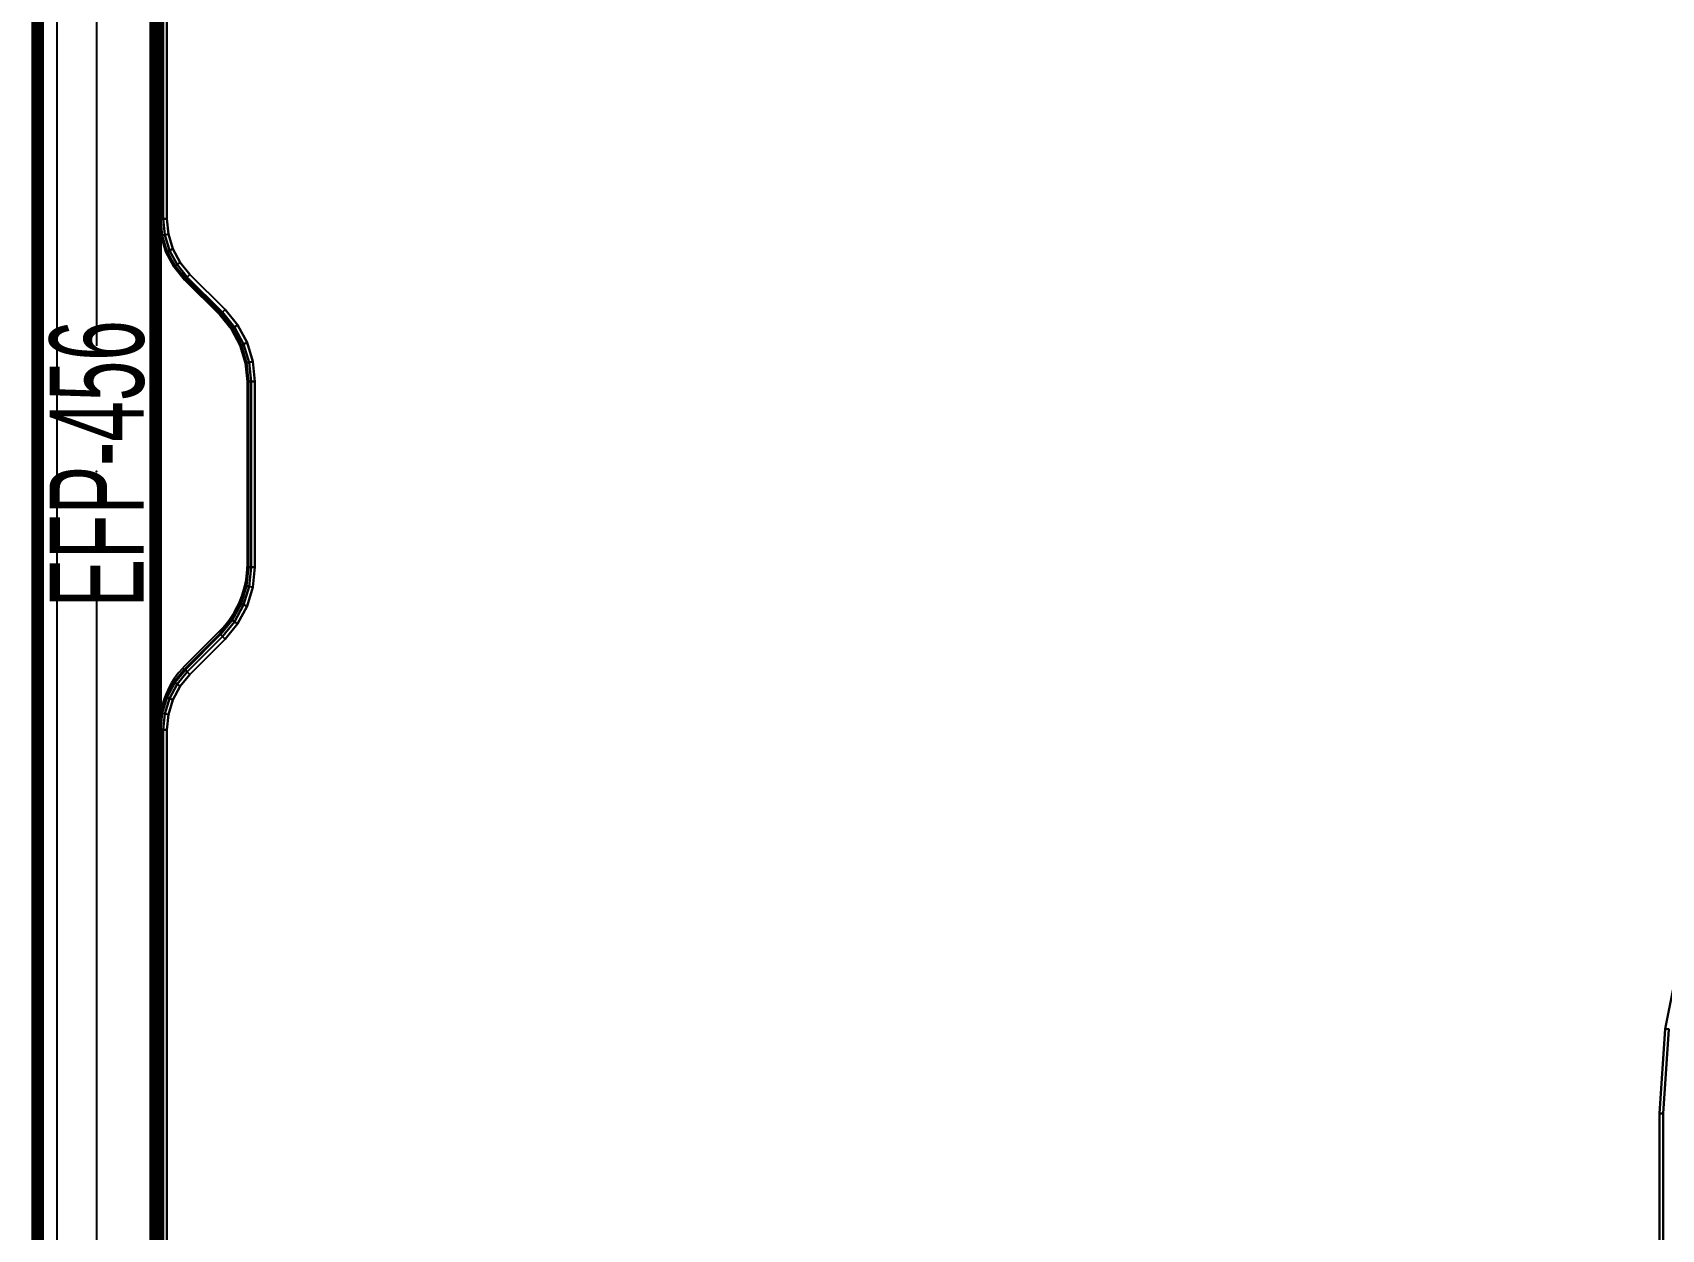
# Model space of a CAD drawing. Extents: x -170 to 1783, y -20 to 1205.
# Drawn here: x 20.61 to 46.54, y 942.34 to 961.39 of the extents above; entities that cross this region are included whole.
import ezdxf
from ezdxf.enums import TextEntityAlignment as Align

# ---------------------------------------------------------------- set-up
doc = ezdxf.new("R2010")
doc.units = 0
doc.header["$LTSCALE"] = 96
doc.header["$MEASUREMENT"] = 0
for name, color, linetype in [('A-FURN-3-PANEL-RACE', 7, 'Continuous'), ('A-FURN-3-PANEL-SIDE1', 7, 'Continuous'), ('A-FURN-3-PANEL-SIDE2', 7, 'Continuous'), ('A-FURN-3-PANEL-TOPCAP', 7, 'Continuous'), ('A-FURN-3-WKSF-TOP', 7, 'Continuous'), ('A-FURN-3-WKSF-TRIM', 7, 'Continuous'), ('A-FURN-P-PNLS', 7, 'Continuous'), ('A-FURN-P-PNLS-POWR', 7, 'Continuous'), ('A-FURN-P-PNLS-POWR-TEXT', 7, 'Continuous'), ('A-FURN-P-WKSF', 7, 'Continuous'), ('I-MECH_A', 7, 'Continuous'), ('MAIN_PANEL', 7, 'Continuous'), ('MAIN_WKSURF', 7, 'Continuous')]:
    doc.layers.add(name, color=color, linetype=linetype)

# ---------------------------------------------------------------- blocks, each defined once
blk = doc.blocks.new('EC-EFP-456')
at = {"layer": 'A-FURN-3-PANEL-RACE', "color": 40, "linetype": 'Continuous'}
for points, invisible_edges in [([(0.08, 2.013, 3.515), (0.08, 2.013, 0.396), (47.92, 2.013, 0.396), (47.92, 2.013, 3.515)], 8), ([(0.5, 1.575, 0.396), (47.5, 1.575, 0.396), (0.08, 2.013, 0.396), (0.08, 1.575, 0.396)], 3), ([(47.5, 1.575, 0.396), (47.92, 1.575, 0.396), (47.92, 2.013, 0.396), (0.08, 2.013, 0.396)], 8), ([(47.86, 1.953, 0.456), (0.14, 1.953, 0.456), (0.14, 1.953, 3.515), (47.86, 1.953, 3.515)], 4), ([(0.5, 1.575, 0.456), (0.14, 1.575, 0.456), (0.14, 1.953, 0.456), (47.5, 1.575, 0.456)], 12), ([(47.5, 1.575, 0.456), (0.14, 1.953, 0.456), (47.86, 1.953, 0.456), (47.86, 1.575, 0.456)], 1), ([(0.6, 2.013, 4.085), (0.6, 2.013, 3.515), (47.4, 2.013, 3.515), (47.4, 2.013, 4.085)], 2), ([(47.4, 1.953, 3.515), (0.6, 1.953, 3.515), (0.6, 1.953, 4.085), (47.4, 1.953, 4.085)], 1), ([(2.098, 1.263, 0.396), (45.902, 1.263, 0.396), (0.5, 1.575, 0.396), (0.5, 1.263, 0.396)], 3), ([(47.5, 1.263, 0.396), (47.5, 1.575, 0.396), (0.5, 1.575, 0.396), (45.902, 1.263, 0.396)], 6), ([(2.098, 1.263, 0.456), (0.5, 1.263, 0.456), (0.5, 1.575, 0.456), (45.902, 1.263, 0.456)], 12), ([(47.5, 1.263, 0.456), (45.902, 1.263, 0.456), (0.5, 1.575, 0.456), (47.5, 1.575, 0.456)], 6), ([(2.098, 1.263, 0.396), (2.229, 1.227, 0.396), (45.771, 1.227, 0.396), (45.902, 1.263, 0.396)], 10), ([(2.098, 1.263, 0.456), (45.902, 1.263, 0.456), (45.771, 1.227, 0.456), (2.229, 1.227, 0.456)], 5), ([(2.229, 1.227, 0.456), (45.771, 1.227, 0.456), (45.675, 1.131, 0.456), (2.325, 1.131, 0.456)], 5), ([(2.229, 1.227, 0.396), (2.325, 1.131, 0.396), (45.675, 1.131, 0.396), (45.771, 1.227, 0.396)], 10), ([(2.325, 1.131, 0.396), (2.36, 1, 0.396), (45.639, 1, 0.396), (45.675, 1.131, 0.396)], 10), ([(2.325, 1.131, 0.456), (45.675, 1.131, 0.456), (45.639, 1, 0.456), (2.36, 1, 0.456)], 5), ([(2.325, 0.869, 0.456), (45.675, 0.869, 0.456), (45.771, 0.773, 0.456), (2.229, 0.773, 0.456)], 5), ([(2.325, 0.869, 0.396), (2.229, 0.773, 0.396), (45.771, 0.773, 0.396), (45.675, 0.869, 0.396)], 10), ([(2.36, 1, 0.396), (2.325, 0.869, 0.396), (45.675, 0.869, 0.396), (45.639, 1, 0.396)], 10), ([(2.36, 1, 0.456), (45.639, 1, 0.456), (45.675, 0.869, 0.456), (2.325, 0.869, 0.456)], 5), ([(0.5, 0.738, 0.456), (2.098, 0.738, 0.456), (47.5, 0.425, 0.456), (0.5, 0.425, 0.456)], 6), ([(0.5, 0.738, 0.396), (0.5, 0.425, 0.396), (47.5, 0.425, 0.396), (2.098, 0.738, 0.396)], 6), ([(2.098, 0.738, 0.456), (2.229, 0.773, 0.456), (45.771, 0.773, 0.456), (45.902, 0.738, 0.456)], 10), ([(2.098, 0.738, 0.396), (45.902, 0.738, 0.396), (45.771, 0.773, 0.396), (2.229, 0.773, 0.396)], 5), ([(45.902, 0.738, 0.456), (47.5, 0.738, 0.456), (47.5, 0.425, 0.456), (2.098, 0.738, 0.456)], 12), ([(45.902, 0.738, 0.396), (2.098, 0.738, 0.396), (47.5, 0.425, 0.396), (47.5, 0.738, 0.396)], 3), ([(0.5, 0.425, 0.396), (0.08, 0.425, 0.396), (0.08, -0.013, 0.396), (47.92, -0.013, 0.396)], 8), ([(0.5, 0.425, 0.456), (47.86, 0.047, 0.456), (0.14, 0.047, 0.456), (0.14, 0.425, 0.456)], 1), ([(47.5, 0.425, 0.396), (0.5, 0.425, 0.396), (47.92, -0.013, 0.396), (47.92, 0.425, 0.396)], 3), ([(47.5, 0.425, 0.456), (47.86, 0.425, 0.456), (47.86, 0.047, 0.456), (0.5, 0.425, 0.456)], 12), ([(0.14, 0.047, 0.456), (47.86, 0.047, 0.456), (47.86, 0.047, 3.515), (0.14, 0.047, 3.515)], 4), ([(0.6, 0.047, 3.515), (47.4, 0.047, 3.515), (47.4, 0.047, 4.085), (0.6, 0.047, 4.085)], 1), ([(47.92, -0.013, 3.515), (47.92, -0.013, 0.396), (0.08, -0.013, 0.396), (0.08, -0.013, 3.515)], 8), ([(47.4, -0.013, 4.085), (47.4, -0.013, 3.515), (0.6, -0.013, 3.515), (0.6, -0.013, 4.085)], 2)]:
    blk.add_3dface(points, dxfattribs=dict(at, invisible_edges=invisible_edges))
for points in [[(0.6, 2.007, 4.125), (0.6, 2.013, 4.085), (47.4, 2.013, 4.085), (47.4, 2.007, 4.125)], [(0.6, 1.992, 4.162), (0.6, 2.007, 4.125), (47.4, 2.007, 4.125), (47.4, 1.992, 4.162)], [(0.6, 1.967, 4.194), (0.6, 1.992, 4.162), (47.4, 1.992, 4.162), (47.4, 1.967, 4.194)], [(0.6, 1.935, 4.219), (0.6, 1.967, 4.194), (47.4, 1.967, 4.194), (47.4, 1.935, 4.219)], [(47.4, 1.949, 4.109), (47.4, 1.953, 4.085), (0.6, 1.953, 4.085), (0.6, 1.949, 4.109)], [(47.4, 1.94, 4.132), (47.4, 1.949, 4.109), (0.6, 1.949, 4.109), (0.6, 1.94, 4.132)], [(47.4, 1.925, 4.152), (47.4, 1.94, 4.132), (0.6, 1.94, 4.132), (0.6, 1.925, 4.152)], [(0.6, 1.898, 4.234), (0.6, 1.935, 4.219), (47.4, 1.935, 4.219), (47.4, 1.898, 4.234)], [(47.4, 1.905, 4.167), (47.4, 1.925, 4.152), (0.6, 1.925, 4.152), (0.6, 1.905, 4.167)], [(47.4, 1.882, 4.176), (47.4, 1.905, 4.167), (0.6, 1.905, 4.167), (0.6, 1.882, 4.176)], [(0.6, 1.858, 4.24), (0.6, 1.898, 4.234), (47.4, 1.898, 4.234), (47.4, 1.858, 4.24)], [(47.4, 1.858, 4.18), (47.4, 1.882, 4.176), (0.6, 1.882, 4.176), (0.6, 1.858, 4.18)], [(0.6, 1.858, 4.18), (0.6, 1.858, 4.24), (47.4, 1.858, 4.24), (47.4, 1.858, 4.18)], [(47.4, 0.142, 4.18), (47.4, 0.142, 4.24), (0.6, 0.142, 4.24), (0.6, 0.142, 4.18)], [(47.4, 0.142, 4.24), (47.4, 0.102, 4.234), (0.6, 0.102, 4.234), (0.6, 0.142, 4.24)], [(0.6, 0.142, 4.18), (0.6, 0.118, 4.176), (47.4, 0.118, 4.176), (47.4, 0.142, 4.18)], [(0.6, 0.118, 4.176), (0.6, 0.095, 4.167), (47.4, 0.095, 4.167), (47.4, 0.118, 4.176)], [(47.4, 0.102, 4.234), (47.4, 0.065, 4.219), (0.6, 0.065, 4.219), (0.6, 0.102, 4.234)], [(0.6, 0.095, 4.167), (0.6, 0.075, 4.152), (47.4, 0.075, 4.152), (47.4, 0.095, 4.167)], [(0.6, 0.075, 4.152), (0.6, 0.06, 4.132), (47.4, 0.06, 4.132), (47.4, 0.075, 4.152)], [(47.4, 0.065, 4.219), (47.4, 0.033, 4.194), (0.6, 0.033, 4.194), (0.6, 0.065, 4.219)], [(0.6, 0.06, 4.132), (0.6, 0.051, 4.109), (47.4, 0.051, 4.109), (47.4, 0.06, 4.132)], [(0.6, 0.051, 4.109), (0.6, 0.047, 4.085), (47.4, 0.047, 4.085), (47.4, 0.051, 4.109)], [(47.4, 0.033, 4.194), (47.4, 0.008, 4.162), (0.6, 0.008, 4.162), (0.6, 0.033, 4.194)], [(47.4, 0.008, 4.162), (47.4, -0.007, 4.125), (0.6, -0.007, 4.125), (0.6, 0.008, 4.162)], [(47.4, -0.007, 4.125), (47.4, -0.013, 4.085), (0.6, -0.013, 4.085), (0.6, -0.007, 4.125)]]:
    blk.add_3dface(points, dxfattribs=at)
at = {"layer": 'A-FURN-3-PANEL-SIDE1', "color": 7, "linetype": 'Continuous'}
for points in [[(47.322, 1.955, 55.74), (47.323, 0.045, 55.74), (0.678, 0.045, 55.74), (0.678, 1.955, 55.74)], [(47.322, 0.045, 4.24), (47.322, 1.955, 4.24), (0.678, 1.955, 4.24), (0.678, 0.045, 4.24)], [(47.323, 0.045, 55.74), (47.322, 0.045, 4.24), (0.678, 0.045, 4.24), (0.678, 0.045, 55.74)]]:
    blk.add_3dface(points, dxfattribs=at)
at = {"layer": 'A-FURN-3-PANEL-SIDE2', "color": 7, "linetype": 'Continuous'}
blk.add_3dface([(0.678, 1.955, 55.74), (0.678, 1.955, 4.24), (47.322, 1.955, 4.24), (47.322, 1.955, 55.74)], dxfattribs=at)
at = {"layer": 'A-FURN-3-PANEL-TOPCAP', "color": 60, "linetype": 'Continuous'}
for points, invisible_edges in [([(0.76, 2.02, 56.286), (0.76, 2.02, 56.161), (47.24, 2.02, 56.161), (47.24, 2.02, 56.286)], 5), ([(47.24, 2, 56.141), (47.24, 2.02, 56.161), (0.76, 2.02, 56.161), (0.76, 2, 56.141)], 5), ([(47.24, 2.02, 56.036), (47.24, 2, 56.056), (0.76, 2, 56.056), (0.76, 2.02, 56.036)], 5), ([(0.76, 2.02, 56.036), (0.815, 2.02, 55.774), (47.185, 2.02, 55.774), (47.24, 2.02, 56.036)], 5), ([(0.76, 2, 56.141), (0.76, 2, 56.056), (47.24, 2, 56.056), (47.24, 2, 56.141)], 5), ([(47.185, 2.02, 55.774), (0.815, 2.02, 55.774), (0.815, 1.986, 55.74), (47.185, 1.986, 55.74)], 10), ([(0.815, 0.045, 55.74), (0.815, -0.02, 55.774), (47.185, 0.014, 55.74), (47.185, 0.045, 55.74)], 1), ([(47.185, -0.02, 55.774), (47.185, 0.014, 55.74), (0.815, 0.014, 55.74), (0.815, -0.02, 55.774)], 5), ([(0.76, -0.02, 56.161), (47.24, -0.02, 56.161), (47.24, 0, 56.141), (0.76, 0, 56.141)], 10), ([(47.24, 0, 56.056), (0.76, 0, 56.056), (0.76, 0, 56.141), (47.24, 0, 56.141)], 10), ([(0.76, 0, 56.056), (47.24, 0, 56.056), (47.24, -0.02, 56.036), (0.76, -0.02, 56.036)], 10), ([(0.76, -0.02, 56.161), (0.76, -0.02, 56.286), (47.24, -0.02, 56.286), (47.24, -0.02, 56.161)], 5), ([(47.185, -0.02, 55.774), (0.815, -0.02, 55.774), (0.76, -0.02, 56.036), (47.24, -0.02, 56.036)], 10)]:
    blk.add_3dface(points, dxfattribs=dict(at, invisible_edges=invisible_edges))
for points in [[(47.24, 2.02, 56.286), (47.24, 2.015, 56.31), (0.76, 2.015, 56.31), (0.76, 2.02, 56.286)], [(47.24, 2.015, 56.31), (47.24, 2.001, 56.331), (0.76, 2.001, 56.331), (0.76, 2.015, 56.31)], [(47.24, 2.001, 56.331), (47.24, 1.98, 56.345), (0.76, 1.98, 56.345), (0.76, 2.001, 56.331)], [(47.24, 1.98, 56.345), (47.24, 1.956, 56.35), (0.76, 1.956, 56.35), (0.76, 1.98, 56.345)], [(0.76, 0.044, 56.35), (0.76, 1.956, 56.35), (47.24, 1.956, 56.35), (47.24, 0.044, 56.35)], [(47.185, 1.955, 55.74), (47.185, 1.986, 55.74), (0.815, 1.986, 55.74), (0.815, 1.955, 55.74)], [(0.76, 0.02, 56.345), (0.76, 0.044, 56.35), (47.24, 0.044, 56.35), (47.24, 0.02, 56.345)], [(0.76, -0.001, 56.331), (0.76, 0.02, 56.345), (47.24, 0.02, 56.345), (47.24, -0.001, 56.331)], [(0.76, -0.015, 56.31), (0.76, -0.001, 56.331), (47.24, -0.001, 56.331), (47.24, -0.015, 56.31)], [(0.76, -0.02, 56.286), (0.76, -0.015, 56.31), (47.24, -0.015, 56.31), (47.24, -0.02, 56.286)]]:
    blk.add_3dface(points, dxfattribs=at)
at = {"layer": 'A-FURN-P-PNLS', "color": 60, "linetype": 'Continuous'}
for p, q in [((0, 2), (48, 2)), ((48, 0), (0, 0))]:
    blk.add_line(p, q, dxfattribs=at)
at = {"layer": 'A-FURN-P-PNLS-POWR', "color": 1, "linetype": 'Continuous'}
for p, q in [((22, 1), (0, 1)), ((48, 1), (26, 1))]:
    blk.add_line(p, q, dxfattribs=at)
at = {"layer": 'MAIN_PANEL', "color": 7, "linetype": 'Continuous'}
blk.add_point((24, 1), dxfattribs=at)
at = {"layer": 'A-FURN-P-PNLS-POWR-TEXT', "color": 1, "linetype": 'Continuous', "width": 0.577333}
blk.add_text('EFP-456', height=1.5, dxfattribs=at).set_placement((24.12, 1), align=Align.MIDDLE_CENTER)
blk = doc.blocks.new('EC-WYC-64-2424-T')
at = {"layer": 'A-FURN-3-WKSF-TOP', "color": 60, "linetype": 'Continuous'}
for points, invisible_edges in [([(26.91, -26.91, 29), (0.743, -0.285, 29), (1.044, -0.161, 29), (1.368, -0.118, 29)], 9), ([(26.91, -26.91, 27.75), (1.368, -0.118, 27.75), (1.044, -0.161, 27.75), (0.743, -0.285, 27.75)], 9), ([(1.368, -0.118, 29), (19.933, -0.118, 29), (20.177, -0.142, 29), (34.22, -23.882, 29)], 12), ([(1.368, -0.118, 29), (34.22, -23.882, 29), (32.871, -23.97, 29), (31.544, -24.234, 29)], 9), ([(29.051, -25.267, 29), (1.368, -0.118, 29), (31.544, -24.234, 29), (30.264, -24.669, 29)], 3), ([(1.368, -0.118, 29), (29.051, -25.267, 29), (27.927, -26.018, 29), (26.91, -26.91, 29)], 9), ([(1.368, -0.118, 27.75), (26.91, -26.91, 27.75), (27.927, -26.018, 27.75), (29.051, -25.267, 27.75)], 9), ([(29.051, -25.267, 27.75), (30.264, -24.669, 27.75), (31.544, -24.234, 27.75), (1.368, -0.118, 27.75)], 12), ([(1.368, -0.118, 27.75), (31.544, -24.234, 27.75), (32.871, -23.97, 27.75), (34.22, -23.882, 27.75)], 9), ([(1.368, -0.118, 27.75), (34.22, -23.882, 27.75), (20.177, -0.142, 27.75), (19.933, -0.118, 27.75)], 3), ([(20.628, -0.329, 29), (34.22, -23.882, 29), (20.177, -0.142, 29), (20.412, -0.213, 29)], 3), ([(20.628, -0.329, 27.75), (20.412, -0.213, 27.75), (20.177, -0.142, 27.75), (34.22, -23.882, 27.75)], 12), ([(0.285, -0.743, 29), (0.484, -0.484, 29), (0.743, -0.285, 29), (26.91, -26.91, 29)], 12), ([(0.285, -0.743, 27.75), (26.91, -26.91, 27.75), (0.743, -0.285, 27.75), (0.484, -0.484, 27.75)], 3), ([(34.22, -23.882, 29), (20.628, -0.329, 29), (20.817, -0.484, 29), (21.377, -1.044, 29)], 9), ([(34.22, -23.882, 27.75), (21.377, -1.044, 27.75), (20.817, -0.484, 27.75), (20.628, -0.329, 27.75)], 9), ([(26.91, -26.91, 29), (0.118, -1.368, 29), (0.161, -1.044, 29), (0.285, -0.743, 29)], 9), ([(26.91, -26.91, 27.75), (0.285, -0.743, 27.75), (0.161, -1.044, 27.75), (0.118, -1.368, 27.75)], 9), ([(21.902, -1.395, 29), (34.22, -23.882, 29), (21.377, -1.044, 29), (21.622, -1.245, 29)], 3), ([(21.902, -1.395, 27.75), (21.622, -1.245, 27.75), (21.377, -1.044, 27.75), (34.22, -23.882, 27.75)], 12), ([(0.118, -1.368, 29), (26.91, -26.91, 29), (26.018, -27.927, 29), (25.267, -29.051, 29)], 9), ([(25.267, -29.051, 29), (24.669, -30.264, 29), (24.234, -31.544, 29), (0.118, -1.368, 29)], 12), ([(0.118, -1.368, 29), (24.234, -31.544, 29), (23.97, -32.871, 29), (23.882, -34.22, 29)], 9), ([(0.118, -1.368, 29), (23.882, -34.22, 29), (0.142, -20.225, 29), (0.118, -19.981, 29)], 3), ([(0.118, -1.368, 27.75), (0.118, -19.981, 27.75), (0.142, -20.225, 27.75), (23.882, -34.22, 27.75)], 12), ([(0.118, -1.368, 27.75), (23.882, -34.22, 27.75), (23.97, -32.871, 27.75), (24.234, -31.544, 27.75)], 9), ([(25.267, -29.051, 27.75), (0.118, -1.368, 27.75), (24.234, -31.544, 27.75), (24.669, -30.264, 27.75)], 3), ([(0.118, -1.368, 27.75), (25.267, -29.051, 27.75), (26.018, -27.927, 27.75), (26.91, -26.91, 27.75)], 9), ([(34.22, -23.882, 29), (21.902, -1.395, 29), (22.206, -1.487, 29), (22.521, -1.518, 29)], 9), ([(34.22, -23.882, 27.75), (22.521, -1.518, 27.75), (22.206, -1.487, 27.75), (21.902, -1.395, 27.75)], 9), ([(22.521, -1.518, 29), (25.479, -1.518, 29), (25.794, -1.487, 29), (34.22, -23.882, 29)], 12), ([(22.521, -1.518, 27.75), (34.22, -23.882, 27.75), (25.794, -1.487, 27.75), (25.479, -1.518, 27.75)], 3), ([(0.329, -20.676, 29), (0.213, -20.46, 29), (0.142, -20.225, 29), (23.882, -34.22, 29)], 12), ([(0.329, -20.676, 27.75), (23.882, -34.22, 27.75), (0.142, -20.225, 27.75), (0.213, -20.46, 27.75)], 3), ([(23.882, -34.22, 29), (1.044, -21.425, 29), (0.484, -20.865, 29), (0.329, -20.676, 29)], 9), ([(23.882, -34.22, 27.75), (0.329, -20.676, 27.75), (0.484, -20.865, 27.75), (1.044, -21.425, 27.75)], 9), ([(1.395, -21.95, 29), (1.245, -21.67, 29), (1.044, -21.425, 29), (23.882, -34.22, 29)], 12), ([(1.395, -21.95, 27.75), (23.882, -34.22, 27.75), (1.044, -21.425, 27.75), (1.245, -21.67, 27.75)], 3), ([(23.882, -34.22, 29), (1.518, -22.569, 29), (1.487, -22.254, 29), (1.395, -21.95, 29)], 9), ([(23.882, -34.22, 27.75), (1.395, -21.95, 27.75), (1.487, -22.254, 27.75), (1.518, -22.569, 27.75)], 9), ([(1.518, -22.569, 29), (23.882, -34.22, 29), (1.487, -25.842, 29), (1.518, -25.527, 29)], 3), ([(1.518, -22.569, 27.75), (1.518, -25.527, 27.75), (1.487, -25.842, 27.75), (23.882, -34.22, 27.75)], 12), ([(1.245, -26.426, 29), (1.395, -26.146, 29), (1.487, -25.842, 29), (23.882, -34.22, 29)], 12), ([(1.245, -26.426, 27.75), (23.882, -34.22, 27.75), (1.487, -25.842, 27.75), (1.395, -26.146, 27.75)], 3), ([(23.882, -34.22, 29), (0.484, -27.231, 29), (1.044, -26.671, 29), (1.245, -26.426, 29)], 9), ([(23.882, -34.22, 27.75), (1.245, -26.426, 27.75), (1.044, -26.671, 27.75), (0.484, -27.231, 27.75)], 9), ([(0.213, -27.636, 29), (0.329, -27.42, 29), (0.484, -27.231, 29), (23.882, -34.22, 29)], 12), ([(0.213, -27.636, 27.75), (23.882, -34.22, 27.75), (0.484, -27.231, 27.75), (0.329, -27.42, 27.75)], 3), ([(23.882, -34.22, 29), (0.118, -28.115, 29), (0.142, -27.871, 29), (0.213, -27.636, 29)], 9), ([(23.882, -34.22, 27.75), (0.213, -27.636, 27.75), (0.142, -27.871, 27.75), (0.118, -28.115, 27.75)], 9), ([(0.118, -28.115, 29), (23.882, -34.22, 29), (23.882, -70.632, 29), (0.118, -70.632, 29)], 5), ([(0.118, -28.115, 27.75), (0.118, -70.632, 27.75), (23.882, -70.632, 27.75), (23.882, -34.22, 27.75)], 10)]:
    blk.add_3dface(points, dxfattribs=dict(at, invisible_edges=invisible_edges))
at = {"layer": 'A-FURN-3-WKSF-TRIM', "color": 40, "linetype": 'Continuous'}
for points in [[(0, -19.981, 28.882), (0, -19.981, 27.868), (0, -1.368, 27.868), (0, -1.368, 28.882)], [(0.016, -19.981, 28.941), (0, -19.981, 28.882), (0, -1.368, 28.882), (0.016, -1.368, 28.941)], [(0, -19.981, 27.868), (0.016, -19.981, 27.809), (0.016, -1.368, 27.809), (0, -1.368, 27.868)], [(0.059, -19.981, 28.984), (0.016, -19.981, 28.941), (0.016, -1.368, 28.941), (0.059, -1.368, 28.984)], [(0.016, -19.981, 27.809), (0.059, -19.981, 27.766), (0.059, -1.368, 27.766), (0.016, -1.368, 27.809)], [(0.118, -19.981, 29), (0.059, -19.981, 28.984), (0.059, -1.368, 28.984), (0.118, -1.368, 29)], [(0.059, -19.981, 27.766), (0.118, -19.981, 27.75), (0.118, -1.368, 27.75), (0.059, -1.368, 27.766)], [(0.016, -19.981, 27.809), (0, -19.981, 27.868), (0.026, -20.248, 27.868), (0.042, -20.245, 27.809)], [(0, -19.981, 27.868), (0, -19.981, 28.882), (0.026, -20.248, 28.882), (0.026, -20.248, 27.868)], [(0, -19.981, 28.882), (0.016, -19.981, 28.941), (0.042, -20.245, 28.941), (0.026, -20.248, 28.882)], [(0.059, -19.981, 27.766), (0.016, -19.981, 27.809), (0.042, -20.245, 27.809), (0.084, -20.237, 27.766)], [(0.016, -19.981, 28.941), (0.059, -19.981, 28.984), (0.084, -20.237, 28.984), (0.042, -20.245, 28.941)], [(0.118, -19.981, 27.75), (0.059, -19.981, 27.766), (0.084, -20.237, 27.766), (0.142, -20.225, 27.75)], [(0.059, -19.981, 28.984), (0.118, -19.981, 29), (0.142, -20.225, 29), (0.084, -20.237, 28.984)], [(0.142, -20.225, 27.75), (0.084, -20.237, 27.766), (0.159, -20.482, 27.766), (0.213, -20.46, 27.75)], [(0.084, -20.237, 28.984), (0.142, -20.225, 29), (0.213, -20.46, 29), (0.159, -20.482, 28.984)], [(0.042, -20.245, 27.809), (0.026, -20.248, 27.868), (0.104, -20.505, 27.868), (0.119, -20.499, 27.809)], [(0.026, -20.248, 28.882), (0.042, -20.245, 28.941), (0.119, -20.499, 28.941), (0.104, -20.505, 28.882)], [(0.026, -20.248, 27.868), (0.026, -20.248, 28.882), (0.104, -20.505, 28.882), (0.104, -20.505, 27.868)], [(0.084, -20.237, 27.766), (0.042, -20.245, 27.809), (0.119, -20.499, 27.809), (0.159, -20.482, 27.766)], [(0.042, -20.245, 28.941), (0.084, -20.237, 28.984), (0.159, -20.482, 28.984), (0.119, -20.499, 28.941)], [(0.159, -20.482, 27.766), (0.119, -20.499, 27.809), (0.244, -20.733, 27.809), (0.28, -20.709, 27.766)], [(0.119, -20.499, 28.941), (0.159, -20.482, 28.984), (0.28, -20.709, 28.984), (0.244, -20.733, 28.941)], [(0.213, -20.46, 27.75), (0.159, -20.482, 27.766), (0.28, -20.709, 27.766), (0.329, -20.676, 27.75)], [(0.159, -20.482, 28.984), (0.213, -20.46, 29), (0.329, -20.676, 29), (0.28, -20.709, 28.984)], [(0.119, -20.499, 27.809), (0.104, -20.505, 27.868), (0.231, -20.741, 27.868), (0.244, -20.733, 27.809)], [(0.104, -20.505, 28.882), (0.119, -20.499, 28.941), (0.244, -20.733, 28.941), (0.231, -20.741, 28.882)], [(0.104, -20.505, 27.868), (0.104, -20.505, 28.882), (0.231, -20.741, 28.882), (0.231, -20.741, 27.868)], [(0.244, -20.733, 27.809), (0.231, -20.741, 27.868), (0.401, -20.949, 27.868), (0.412, -20.937, 27.809)], [(0.231, -20.741, 28.882), (0.244, -20.733, 28.941), (0.412, -20.937, 28.941), (0.401, -20.949, 28.882)], [(0.231, -20.741, 27.868), (0.231, -20.741, 28.882), (0.401, -20.949, 28.882), (0.401, -20.949, 27.868)], [(0.28, -20.709, 27.766), (0.244, -20.733, 27.809), (0.412, -20.937, 27.809), (0.442, -20.907, 27.766)], [(0.244, -20.733, 28.941), (0.28, -20.709, 28.984), (0.442, -20.907, 28.984), (0.412, -20.937, 28.941)], [(0.329, -20.676, 27.75), (0.28, -20.709, 27.766), (0.442, -20.907, 27.766), (0.484, -20.865, 27.75)], [(0.28, -20.709, 28.984), (0.329, -20.676, 29), (0.484, -20.865, 29), (0.442, -20.907, 28.984)], [(0.972, -21.497, 28.941), (0.961, -21.509, 28.882), (0.401, -20.949, 28.882), (0.412, -20.937, 28.941)], [(0.961, -21.509, 27.868), (0.972, -21.497, 27.809), (0.412, -20.937, 27.809), (0.401, -20.949, 27.868)], [(0.961, -21.509, 28.882), (0.961, -21.509, 27.868), (0.401, -20.949, 27.868), (0.401, -20.949, 28.882)], [(1.002, -21.467, 28.984), (0.972, -21.497, 28.941), (0.412, -20.937, 28.941), (0.442, -20.907, 28.984)], [(0.972, -21.497, 27.809), (1.002, -21.467, 27.766), (0.442, -20.907, 27.766), (0.412, -20.937, 27.809)], [(1.044, -21.425, 29), (1.002, -21.467, 28.984), (0.442, -20.907, 28.984), (0.484, -20.865, 29)], [(1.002, -21.467, 27.766), (1.044, -21.425, 27.75), (0.484, -20.865, 27.75), (0.442, -20.907, 27.766)], [(0.972, -21.497, 27.809), (0.961, -21.509, 27.868), (1.147, -21.736, 27.868), (1.16, -21.727, 27.809)], [(0.961, -21.509, 28.882), (0.972, -21.497, 28.941), (1.16, -21.727, 28.941), (1.147, -21.736, 28.882)], [(0.961, -21.509, 27.868), (0.961, -21.509, 28.882), (1.147, -21.736, 28.882), (1.147, -21.736, 27.868)], [(1.002, -21.467, 27.766), (0.972, -21.497, 27.809), (1.16, -21.727, 27.809), (1.196, -21.703, 27.766)], [(0.972, -21.497, 28.941), (1.002, -21.467, 28.984), (1.196, -21.703, 28.984), (1.16, -21.727, 28.941)], [(1.044, -21.425, 27.75), (1.002, -21.467, 27.766), (1.196, -21.703, 27.766), (1.245, -21.67, 27.75)], [(1.002, -21.467, 28.984), (1.044, -21.425, 29), (1.245, -21.67, 29), (1.196, -21.703, 28.984)], [(1.16, -21.727, 27.809), (1.147, -21.736, 27.868), (1.286, -21.995, 27.868), (1.3, -21.989, 27.809)], [(1.147, -21.736, 28.882), (1.16, -21.727, 28.941), (1.3, -21.989, 28.941), (1.286, -21.995, 28.882)], [(1.147, -21.736, 27.868), (1.147, -21.736, 28.882), (1.286, -21.995, 28.882), (1.286, -21.995, 27.868)], [(1.196, -21.703, 27.766), (1.16, -21.727, 27.809), (1.3, -21.989, 27.809), (1.34, -21.973, 27.766)], [(1.16, -21.727, 28.941), (1.196, -21.703, 28.984), (1.34, -21.973, 28.984), (1.3, -21.989, 28.941)], [(1.245, -21.67, 27.75), (1.196, -21.703, 27.766), (1.34, -21.973, 27.766), (1.395, -21.95, 27.75)], [(1.196, -21.703, 28.984), (1.245, -21.67, 29), (1.395, -21.95, 29), (1.34, -21.973, 28.984)], [(1.3, -21.989, 27.809), (1.286, -21.995, 27.868), (1.371, -22.277, 27.868), (1.387, -22.274, 27.809)], [(1.286, -21.995, 28.882), (1.3, -21.989, 28.941), (1.387, -22.274, 28.941), (1.371, -22.277, 28.882)], [(1.286, -21.995, 27.868), (1.286, -21.995, 28.882), (1.371, -22.277, 28.882), (1.371, -22.277, 27.868)], [(1.34, -21.973, 27.766), (1.3, -21.989, 27.809), (1.387, -22.274, 27.809), (1.429, -22.265, 27.766)], [(1.3, -21.989, 28.941), (1.34, -21.973, 28.984), (1.429, -22.265, 28.984), (1.387, -22.274, 28.941)], [(1.395, -21.95, 27.75), (1.34, -21.973, 27.766), (1.429, -22.265, 27.766), (1.487, -22.254, 27.75)], [(1.34, -21.973, 28.984), (1.395, -21.95, 29), (1.487, -22.254, 29), (1.429, -22.265, 28.984)], [(1.387, -22.274, 27.809), (1.371, -22.277, 27.868), (1.4, -22.569, 27.868), (1.416, -22.569, 27.809)], [(1.371, -22.277, 28.882), (1.387, -22.274, 28.941), (1.416, -22.569, 28.941), (1.4, -22.569, 28.882)], [(1.371, -22.277, 27.868), (1.371, -22.277, 28.882), (1.4, -22.569, 28.882), (1.4, -22.569, 27.868)], [(1.429, -22.265, 27.766), (1.387, -22.274, 27.809), (1.416, -22.569, 27.809), (1.459, -22.569, 27.766)], [(1.387, -22.274, 28.941), (1.429, -22.265, 28.984), (1.459, -22.569, 28.984), (1.416, -22.569, 28.941)], [(1.487, -22.254, 27.75), (1.429, -22.265, 27.766), (1.459, -22.569, 27.766), (1.518, -22.569, 27.75)], [(1.429, -22.265, 28.984), (1.487, -22.254, 29), (1.518, -22.569, 29), (1.459, -22.569, 28.984)], [(1.4, -25.527, 28.882), (1.4, -25.527, 27.868), (1.4, -22.569, 27.868), (1.4, -22.569, 28.882)], [(1.416, -25.527, 28.941), (1.4, -25.527, 28.882), (1.4, -22.569, 28.882), (1.416, -22.569, 28.941)], [(1.4, -25.527, 27.868), (1.416, -25.527, 27.809), (1.416, -22.569, 27.809), (1.4, -22.569, 27.868)], [(1.459, -25.527, 28.984), (1.416, -25.527, 28.941), (1.416, -22.569, 28.941), (1.459, -22.569, 28.984)], [(1.416, -25.527, 27.809), (1.459, -25.527, 27.766), (1.459, -22.569, 27.766), (1.416, -22.569, 27.809)], [(1.518, -25.527, 29), (1.459, -25.527, 28.984), (1.459, -22.569, 28.984), (1.518, -22.569, 29)], [(1.459, -25.527, 27.766), (1.518, -25.527, 27.75), (1.518, -22.569, 27.75), (1.459, -22.569, 27.766)], [(1.416, -25.527, 27.809), (1.4, -25.527, 27.868), (1.371, -25.819, 27.868), (1.387, -25.822, 27.809)], [(1.4, -25.527, 27.868), (1.4, -25.527, 28.882), (1.371, -25.819, 28.882), (1.371, -25.819, 27.868)], [(1.4, -25.527, 28.882), (1.416, -25.527, 28.941), (1.387, -25.822, 28.941), (1.371, -25.819, 28.882)], [(1.459, -25.527, 27.766), (1.416, -25.527, 27.809), (1.387, -25.822, 27.809), (1.429, -25.831, 27.766)], [(1.416, -25.527, 28.941), (1.459, -25.527, 28.984), (1.429, -25.831, 28.984), (1.387, -25.822, 28.941)], [(1.518, -25.527, 27.75), (1.459, -25.527, 27.766), (1.429, -25.831, 27.766), (1.487, -25.842, 27.75)], [(1.459, -25.527, 28.984), (1.518, -25.527, 29), (1.487, -25.842, 29), (1.429, -25.831, 28.984)], [(1.387, -25.822, 27.809), (1.371, -25.819, 27.868), (1.286, -26.101, 27.868), (1.3, -26.107, 27.809)], [(1.371, -25.819, 27.868), (1.371, -25.819, 28.882), (1.286, -26.101, 28.882), (1.286, -26.101, 27.868)], [(1.371, -25.819, 28.882), (1.387, -25.822, 28.941), (1.3, -26.107, 28.941), (1.286, -26.101, 28.882)], [(1.429, -25.831, 27.766), (1.387, -25.822, 27.809), (1.3, -26.107, 27.809), (1.34, -26.123, 27.766)], [(1.387, -25.822, 28.941), (1.429, -25.831, 28.984), (1.34, -26.123, 28.984), (1.3, -26.107, 28.941)], [(1.487, -25.842, 27.75), (1.429, -25.831, 27.766), (1.34, -26.123, 27.766), (1.395, -26.146, 27.75)], [(1.429, -25.831, 28.984), (1.487, -25.842, 29), (1.395, -26.146, 29), (1.34, -26.123, 28.984)], [(1.3, -26.107, 27.809), (1.286, -26.101, 27.868), (1.147, -26.36, 27.868), (1.16, -26.369, 27.809)], [(1.286, -26.101, 27.868), (1.286, -26.101, 28.882), (1.147, -26.36, 28.882), (1.147, -26.36, 27.868)], [(1.286, -26.101, 28.882), (1.3, -26.107, 28.941), (1.16, -26.369, 28.941), (1.147, -26.36, 28.882)], [(1.34, -26.123, 27.766), (1.3, -26.107, 27.809), (1.16, -26.369, 27.809), (1.196, -26.393, 27.766)], [(1.3, -26.107, 28.941), (1.34, -26.123, 28.984), (1.196, -26.393, 28.984), (1.16, -26.369, 28.941)], [(1.395, -26.146, 27.75), (1.34, -26.123, 27.766), (1.196, -26.393, 27.766), (1.245, -26.426, 27.75)], [(1.34, -26.123, 28.984), (1.395, -26.146, 29), (1.245, -26.426, 29), (1.196, -26.393, 28.984)], [(1.16, -26.369, 27.809), (1.147, -26.36, 27.868), (0.961, -26.587, 27.868), (0.972, -26.599, 27.809)], [(1.147, -26.36, 27.868), (1.147, -26.36, 28.882), (0.961, -26.587, 28.882), (0.961, -26.587, 27.868)], [(1.147, -26.36, 28.882), (1.16, -26.369, 28.941), (0.972, -26.599, 28.941), (0.961, -26.587, 28.882)], [(1.196, -26.393, 27.766), (1.16, -26.369, 27.809), (0.972, -26.599, 27.809), (1.002, -26.629, 27.766)], [(1.16, -26.369, 28.941), (1.196, -26.393, 28.984), (1.002, -26.629, 28.984), (0.972, -26.599, 28.941)], [(1.245, -26.426, 27.75), (1.196, -26.393, 27.766), (1.002, -26.629, 27.766), (1.044, -26.671, 27.75)], [(1.196, -26.393, 28.984), (1.245, -26.426, 29), (1.044, -26.671, 29), (1.002, -26.629, 28.984)], [(0.401, -27.147, 28.882), (0.401, -27.147, 27.868), (0.961, -26.587, 27.868), (0.961, -26.587, 28.882)], [(0.412, -27.159, 28.941), (0.401, -27.147, 28.882), (0.961, -26.587, 28.882), (0.972, -26.599, 28.941)], [(0.401, -27.147, 27.868), (0.412, -27.159, 27.809), (0.972, -26.599, 27.809), (0.961, -26.587, 27.868)], [(0.442, -27.189, 28.984), (0.412, -27.159, 28.941), (0.972, -26.599, 28.941), (1.002, -26.629, 28.984)], [(0.412, -27.159, 27.809), (0.442, -27.189, 27.766), (1.002, -26.629, 27.766), (0.972, -26.599, 27.809)], [(0.484, -27.231, 29), (0.442, -27.189, 28.984), (1.002, -26.629, 28.984), (1.044, -26.671, 29)], [(0.442, -27.189, 27.766), (0.484, -27.231, 27.75), (1.044, -26.671, 27.75), (1.002, -26.629, 27.766)], [(0.412, -27.159, 27.809), (0.401, -27.147, 27.868), (0.231, -27.355, 27.868), (0.244, -27.363, 27.809)], [(0.401, -27.147, 27.868), (0.401, -27.147, 28.882), (0.231, -27.355, 28.882), (0.231, -27.355, 27.868)], [(0.401, -27.147, 28.882), (0.412, -27.159, 28.941), (0.244, -27.363, 28.941), (0.231, -27.355, 28.882)], [(0.442, -27.189, 27.766), (0.412, -27.159, 27.809), (0.244, -27.363, 27.809), (0.28, -27.387, 27.766)], [(0.412, -27.159, 28.941), (0.442, -27.189, 28.984), (0.28, -27.387, 28.984), (0.244, -27.363, 28.941)], [(0.484, -27.231, 27.75), (0.442, -27.189, 27.766), (0.28, -27.387, 27.766), (0.329, -27.42, 27.75)], [(0.442, -27.189, 28.984), (0.484, -27.231, 29), (0.329, -27.42, 29), (0.28, -27.387, 28.984)], [(0.244, -27.363, 27.809), (0.231, -27.355, 27.868), (0.104, -27.591, 27.868), (0.119, -27.597, 27.809)], [(0.231, -27.355, 27.868), (0.231, -27.355, 28.882), (0.104, -27.591, 28.882), (0.104, -27.591, 27.868)], [(0.231, -27.355, 28.882), (0.244, -27.363, 28.941), (0.119, -27.597, 28.941), (0.104, -27.591, 28.882)], [(0.28, -27.387, 27.766), (0.244, -27.363, 27.809), (0.119, -27.597, 27.809), (0.159, -27.614, 27.766)], [(0.244, -27.363, 28.941), (0.28, -27.387, 28.984), (0.159, -27.614, 28.984), (0.119, -27.597, 28.941)], [(0.329, -27.42, 27.75), (0.28, -27.387, 27.766), (0.159, -27.614, 27.766), (0.213, -27.636, 27.75)], [(0.28, -27.387, 28.984), (0.329, -27.42, 29), (0.213, -27.636, 29), (0.159, -27.614, 28.984)], [(0.119, -27.597, 27.809), (0.104, -27.591, 27.868), (0.026, -27.848, 27.868), (0.042, -27.851, 27.809)], [(0.104, -27.591, 27.868), (0.104, -27.591, 28.882), (0.026, -27.848, 28.882), (0.026, -27.848, 27.868)], [(0.104, -27.591, 28.882), (0.119, -27.597, 28.941), (0.042, -27.851, 28.941), (0.026, -27.848, 28.882)], [(0.159, -27.614, 27.766), (0.119, -27.597, 27.809), (0.042, -27.851, 27.809), (0.084, -27.859, 27.766)], [(0.119, -27.597, 28.941), (0.159, -27.614, 28.984), (0.084, -27.859, 28.984), (0.042, -27.851, 28.941)], [(0.213, -27.636, 27.75), (0.159, -27.614, 27.766), (0.084, -27.859, 27.766), (0.142, -27.871, 27.75)], [(0.159, -27.614, 28.984), (0.213, -27.636, 29), (0.142, -27.871, 29), (0.084, -27.859, 28.984)], [(0.042, -27.851, 27.809), (0.026, -27.848, 27.868), (0, -28.115, 27.868), (0.016, -28.115, 27.809)], [(0.026, -27.848, 27.868), (0.026, -27.848, 28.882), (0, -28.115, 28.882), (0, -28.115, 27.868)], [(0.026, -27.848, 28.882), (0.042, -27.851, 28.941), (0.016, -28.115, 28.941), (0, -28.115, 28.882)], [(0.084, -27.859, 27.766), (0.042, -27.851, 27.809), (0.016, -28.115, 27.809), (0.059, -28.115, 27.766)], [(0.042, -27.851, 28.941), (0.084, -27.859, 28.984), (0.059, -28.115, 28.984), (0.016, -28.115, 28.941)], [(0.142, -27.871, 27.75), (0.084, -27.859, 27.766), (0.059, -28.115, 27.766), (0.118, -28.115, 27.75)], [(0.084, -27.859, 28.984), (0.142, -27.871, 29), (0.118, -28.115, 29), (0.059, -28.115, 28.984)], [(0, -70.632, 28.882), (0, -70.632, 27.868), (0, -28.115, 27.868), (0, -28.115, 28.882)], [(0.016, -70.632, 28.941), (0, -70.632, 28.882), (0, -28.115, 28.882), (0.016, -28.115, 28.941)], [(0, -70.632, 27.868), (0.016, -70.632, 27.809), (0.016, -28.115, 27.809), (0, -28.115, 27.868)], [(0.059, -70.632, 28.984), (0.016, -70.632, 28.941), (0.016, -28.115, 28.941), (0.059, -28.115, 28.984)], [(0.016, -70.632, 27.809), (0.059, -70.632, 27.766), (0.059, -28.115, 27.766), (0.016, -28.115, 27.809)], [(0.118, -70.632, 29), (0.059, -70.632, 28.984), (0.059, -28.115, 28.984), (0.118, -28.115, 29)], [(0.059, -70.632, 27.766), (0.118, -70.632, 27.75), (0.118, -28.115, 27.75), (0.059, -28.115, 27.766)], [(23.97, -32.871, 29), (24.029, -32.878, 28.984), (23.941, -34.22, 28.984), (23.882, -34.22, 29)], [(24.029, -32.878, 27.766), (23.97, -32.871, 27.75), (23.882, -34.22, 27.75), (23.941, -34.22, 27.766)], [(23.882, -34.22, 29), (23.941, -34.22, 28.984), (23.941, -70.632, 28.984), (23.882, -70.632, 29)], [(23.941, -34.22, 27.766), (23.882, -34.22, 27.75), (23.882, -70.632, 27.75), (23.941, -70.632, 27.766)]]:
    blk.add_3dface(points, dxfattribs=at)
at = {"layer": 'A-FURN-P-WKSF', "color": 7, "linetype": 'Continuous'}
for p, q in [((0, -1.25), (0, -19.933)), ((0.961, -21.461), (0.401, -20.901)), ((1.4, -25.479), (1.4, -22.521)), ((0.961, -26.539), (0.401, -27.099)), ((0, -28.067), (0, -70.75))]:
    blk.add_line(p, q, dxfattribs=at)
for centre, radius, start, end in [((1.368, -19.933), 1.368, 180, 225), ((-0.1, -22.521), 1.5, 0, 45), ((-0.1, -25.479), 1.5, 315, 360), ((1.368, -28.067), 1.368, 135, 180)]:
    blk.add_arc(centre, radius, start, end, dxfattribs=at)

msp = doc.modelspace()

# ---------------------------------------------------------------- linework, layer by layer
at = {"layer": 'I-MECH_A', "color": 7, "linetype": 'Continuous'}
msp.add_line((21, 918.60937), (21, 976.60938), dxfattribs=at)

# ---------------------------------------------------------------- block references
at = {"layer": 'MAIN_PANEL', "color": 47, "linetype": 'Continuous', "rotation": 90}
msp.add_blockref('EC-EFP-456', (22.63112, 930.41082), dxfattribs=at)
at = {"layer": 'MAIN_WKSURF', "color": 47, "linetype": 'Continuous'}
msp.add_blockref('EC-WYC-64-2424-T', (22.63112, 978.41082), dxfattribs=at)

doc.saveas('drawing.dxf')
